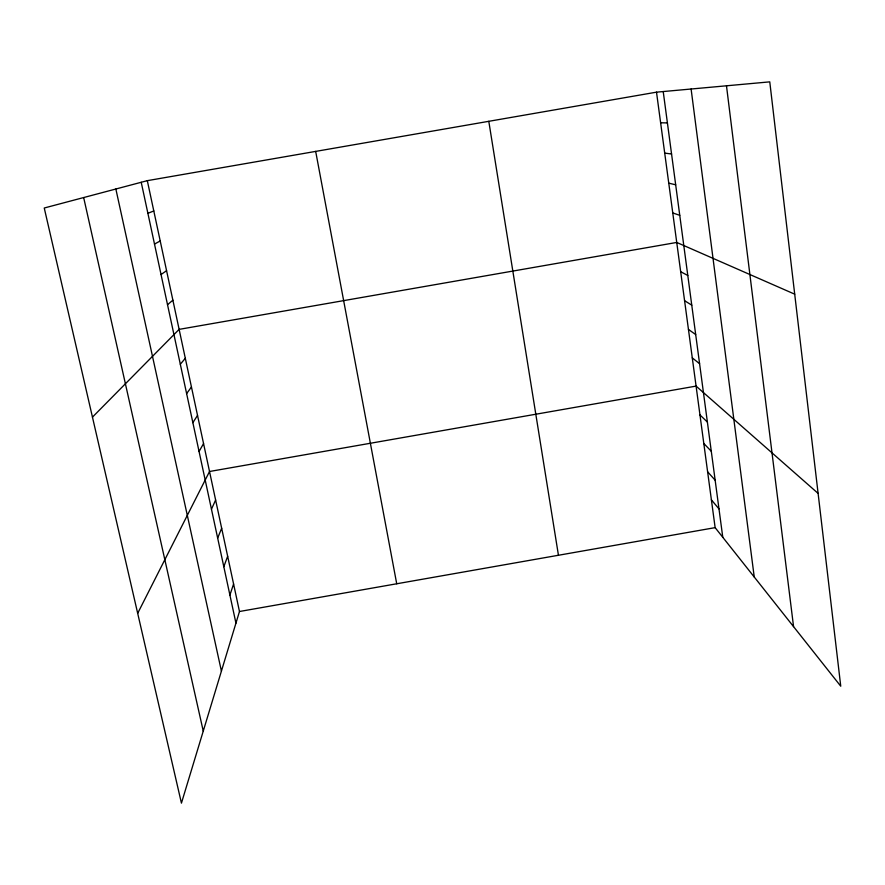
<?xml version="1.0" encoding="UTF-8"?>
<svg xmlns="http://www.w3.org/2000/svg" width="885" height="885" viewBox="0 0 885 885"><rect width="100%" height="100%" fill="white"/><g stroke="black" fill="none" stroke-linecap="round" stroke-linejoin="round"><path stroke-width="1.33" d="M147.319 180.662L239.47 611.502L181.436 803.137L44.25 208.008L147.319 180.662L656.504 92.162L769.773 81.862L840.75 686.207L715.135 527.637L656.504 92.162M229.912 595.052L233.585 584M223.816 566.699L227.655 556.256M217.666 538.08L221.67 528.256M211.46 509.196L215.619 500.014M137.684 613.316L209.524 471.495L696.075 386.103L818.105 493.399M199.059 451.494L203.55 443.584M192.864 422.676L197.532 415.408M186.624 393.593L191.448 386.988M180.319 364.244L185.319 358.303M92.46 417.134L179.124 329.375L676.737 242.446L794.708 294.174M167.519 304.717L172.885 300.17M161.037 274.538L166.579 270.699M154.499 244.072L160.218 240.963M147.883 213.329L153.802 210.951M239.47 611.502L715.135 527.637M660.63 122.772L667.412 122.927M664.712 153.105L671.571 154.012M668.761 183.151L675.686 184.81M672.766 212.942L679.757 215.32M680.676 271.695L687.8 275.489M684.581 300.679L691.76 305.17M688.442 329.408L695.687 334.563M692.28 357.883L699.581 363.702M699.958 414.921L707.38 422.056M703.807 443.485L711.286 451.262M707.613 471.782L715.146 480.19M711.385 499.837L718.974 508.864M83.666 197.554L203.251 731.087M115.858 189.014L221.416 671.129M141.224 182.288L235.941 623.151M315.68 151.401L396.723 583.779M488.797 121.311L558.446 555.26M663.219 91.553L722.779 537.284M691.108 89.02L754.241 577.009M726.485 85.801L793.557 626.624"/></g></svg>
